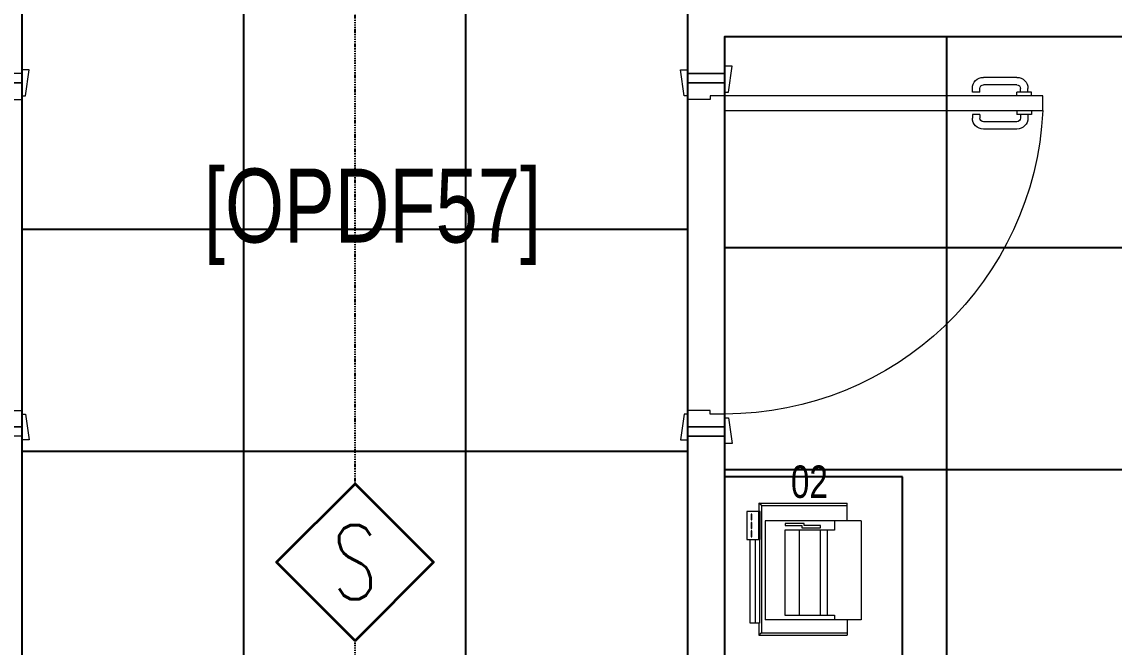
# Model space of a CAD drawing. Extents: x -12260 to 57327, y -29287 to 19916.
# Drawn here: x 23316 to 26268, y 3360 to 5050 of the extents above; entities that cross this region are included whole.
import ezdxf
from ezdxf.enums import TextEntityAlignment as Align

# ---------------------------------------------------------------- set-up
doc = ezdxf.new("R2010")
doc.units = 0
doc.header["$LTSCALE"] = 0.25
doc.linetypes.add('DASHDOT', pattern=[25.4, 12.7, -6.35, 0, -6.35])
for name, color, linetype, lineweight in [('01-First Floor$0$72_EGR_BASE_TEXT', 252, 'Continuous', 5), ('01-First Floor$0$72_EGR_EQP_TAG', 142, 'Continuous', 5), ('01-First Floor$0$LOADING', 253, 'Continuous', 5), ('01-First Floor$0$Walls', 251, 'Continuous', 5), ('01-First Floor$0$Wooden Joinery', 251, 'Continuous', 5), ('E-LITE-CLNG-CNDT', 6, 'DASHDOT', 35), ('F-ALRM-CLNG @ 100', 33, 'Continuous', 35), ('F-ALRM-CLNG-CNDT', 51, 'DASHDOT', 25)]:
    doc.layers.add(name, color=color, linetype=linetype, lineweight=lineweight)
doc.layers.add('01-First Floor$0$FALSE CEILING', color=251, linetype='Continuous')
doc.styles.add('01-First Floor$0$X3G_ENTITY_257CFD', font='swisscl.ttf', dxfattribs={"height": 200})
doc.styles.add('01-First Floor$0$X3G_ENTITY_9F38', font='swisscl.ttf', dxfattribs={"height": 0.2})
doc.styles.add('DC_SIMPLEX', font='SIMPLEX.shx', dxfattribs={"width": 0.7})

# ---------------------------------------------------------------- blocks, each defined once
blk = doc.blocks.new('01-First Floor$0$A$C72370EFE')
at = {"layer": '01-First Floor$0$Wooden Joinery'}
for p, q in [((-0.01, -0.04), (-0.02, -0.04)), ((-0.01, -0.03), (-0.01, -0.07)), ((0, -0.03), (-0.01, -0.03)), ((0.04, -0.03), (0.05, -0.03)), ((0.05, -0.03), (0.05, -0.07)), ((0.05, -0.04), (0.06, -0.04)), ((-0.05, -0.07), (-0.05, -0.16)), ((-0.03, -0.07), (-0.03, -0.16)), ((-0.01, -0.06), (-0.02, -0.06)), ((0, -0.07), (-0.01, -0.07)), ((0.04, -0.07), (0.05, -0.07)), ((0.05, -0.06), (0.06, -0.06)), ((0.07, -0.07), (0.07, -0.16)), ((0.09, -0.07), (0.09, -0.16)), ((-0.01, -0.17), (-0.02, -0.17)), ((-0.01, -0.17), (-0.01, -0.19)), ((0.05, -0.17), (0.06, -0.17)), ((0.05, -0.17), (0.05, -0.19)), ((-0.01, -0.19), (-0.02, -0.19)), ((0.05, -0.19), (0.06, -0.19))]:
    blk.add_line(p, q, dxfattribs=at)
for centre, radius, start, end in [((-0.02, -0.07), 0.03, 90, 180), ((0.06, -0.07), 0.03, 0, 90), ((-0.02, -0.07), 0.01, 90, 180), ((0.06, -0.07), 0.01, 0, 90), ((-0.02, -0.16), 0.03, 180, 270), ((-0.02, -0.16), 0.01, 180, 270), ((0.06, -0.16), 0.01, 270, 0), ((0.06, -0.16), 0.03, 270, 0)]:
    blk.add_arc(centre, radius, start, end, dxfattribs=at)
blk = doc.blocks.new('01-First Floor$0$A$C5DAD61B4')
at = {"layer": '01-First Floor$0$Wooden Joinery'}
for points in [[(80, 959.1), (80, 969.1), (10, 979.1), (10, 959.1)], [(940, 959.1), (940, 969.1), (1010, 979.1), (1010, 959.1)], [(70, 859.1), (70, 849.1), (0, 839.1), (0, 859.1)], [(120, 859.1), (120, 0), (80, 0), (80, 859.1)], [(950, 859.1), (950, 849.1), (1020, 839.1), (1020, 859.1)]]:
    blk.add_lwpolyline(points, close=True, dxfattribs=at)
for points in [[(45, 859.1), (45, 959.1), (20, 959.1), (20, 859.1), (45, 859.1)], [(45, 859.1), (80, 859.1), (80, 899.1), (90, 899.1), (90, 959.1), (45, 959.1), (45, 859.1)], [(975, 859.1), (940, 859.1), (940, 899.1), (930, 899.1), (930, 959.1), (975, 959.1), (975, 859.1)], [(975, 859.1), (975, 959.1), (1000, 959.1), (1000, 859.1), (975, 859.1)]]:
    blk.add_lwpolyline(points, dxfattribs=at)
blk.add_arc((80, 859.1), 860, 272.666, 0, dxfattribs=at)
at = {"layer": '01-First Floor$0$Wooden Joinery', "xscale": 999.9999999998854, "yscale": 999.9999999998854, "zscale": 999.9999999998854, "rotation": 180}
blk.add_blockref('01-First Floor$0$A$C72370EFE', (120, 0), dxfattribs=at)
blk = doc.blocks.new('01-First Floor$0$ITPPLT2C-P')
at = {"color": 0}
for p, q in [((0.0229, 0.0318), (0.2618, 0.0318)), ((0.0304, 0.0256), (0.0229, 0.0318)), ((0.0229, 0), (0.0229, 0.0318)), ((0.2618, -0.0096), (0.2618, 0.0318)), ((0, 0), (0, -0.2262)), ((0.0252, 0), (0, 0)), ((0.0139, 0), (0.0139, -0.2262)), ((0.0252, 0), (0.0139, 0)), ((0.0252, -0.2262), (0.0252, 0)), ((0.0304, -0.3182), (0.0304, 0.0256)), ((0.0304, 0.0256), (0.2618, 0.0256)), ((0.0401, -0.2769), (0.0401, -0.0096)), ((0.3, -0.0096), (0.0401, -0.0096)), ((0.0939, -0.2515), (0.0939, -0.0222)), ((0.0939, -0.0222), (0.2274, -0.0222)), ((0.1321, -0.2515), (0.1321, -0.0222)), ((0.1894, -0.2515), (0.1894, -0.0222)), ((0.2082, -0.2515), (0.2082, -0.0222)), ((0.2274, -0.0222), (0.2274, -0.0096)), ((0.3, -0.2769), (0.3, -0.0096)), ((-0.0091, -0.2262), (0.0267, -0.2262)), ((-0.0091, -0.3023), (-0.0091, -0.2262)), ((-0.0087, -0.2262), (0.0236, -0.2262)), ((-0.0087, -0.3023), (-0.0087, -0.2262)), ((0, -0.2262), (0.0252, -0.2262)), ((0.0023, -0.2495), (0.0023, -0.2334)), ((0.0023, -0.2334), (0.0045, -0.2334)), ((0.0045, -0.2334), (0.0045, -0.2495)), ((0.0139, -0.2262), (0.0252, -0.2262)), ((0.0236, -0.2262), (0.0236, -0.3023)), ((0.0267, -0.2262), (0.0267, -0.3023)), ((0.0045, -0.2495), (0.0023, -0.2495)), ((0.0023, -0.2721), (0.0023, -0.2562)), ((0.0023, -0.2562), (0.0045, -0.2562)), ((0.0045, -0.2562), (0.0045, -0.2721)), ((0.2274, -0.2515), (0.0939, -0.2515)), ((0.0947, -0.2701), (0.0947, -0.2641)), ((0.0947, -0.2641), (0.1395, -0.2641)), ((0.1395, -0.2575), (0.19, -0.2575)), ((0.1395, -0.2641), (0.1395, -0.2575)), ((0.19, -0.2641), (0.1457, -0.2641)), ((0.1457, -0.2641), (0.1457, -0.2701)), ((0.19, -0.2575), (0.19, -0.2641)), ((0.2274, -0.2769), (0.2274, -0.2515)), ((0.0045, -0.2721), (0.0023, -0.2721)), ((0.0023, -0.295), (0.0023, -0.2793)), ((0.0023, -0.2793), (0.0045, -0.2793)), ((0.0045, -0.295), (0.0023, -0.295)), ((0.0045, -0.2793), (0.0045, -0.295)), ((0.3, -0.2769), (0.0401, -0.2769)), ((0.1457, -0.2701), (0.0947, -0.2701)), ((0.2618, -0.2769), (0.2618, -0.3246)), ((0.0267, -0.3023), (-0.0091, -0.3023)), ((0.0236, -0.3023), (-0.0087, -0.3023)), ((0.0229, -0.3246), (0.0229, -0.3023)), ((0.0304, -0.3182), (0.0229, -0.3246)), ((0.0229, -0.3246), (0.2618, -0.3246)), ((0.0304, -0.3182), (0.2618, -0.3182))]:
    blk.add_line(p, q, dxfattribs=at)
blk = doc.blocks.new('01-First Floor')
at = {"layer": '01-First Floor$0$FALSE CEILING', "linetype": 'Continuous'}
for p, q in [((23915.6, -910), (23915.6, 8610)), ((24515.6, -910), (24515.6, 8610)), ((25815.6, 1440), (25815.6, 5010)), ((23315.6, 4490), (25115.6, 4490)), ((25215.6, 4440), (29215.6, 4440)), ((23315.6, 3890), (25115.6, 3890)), ((25215.6, 3840), (29215.6, 3840))]:
    blk.add_line(p, q, dxfattribs=at)
at = {"layer": '01-First Floor$0$FALSE CEILING'}
for p, q in [((25695.6, 3820.4, -0.1), (25215.6, 3820.4, -0.1)), ((25695.6, 1919.5, -0.1), (25695.6, 3820.4, -0.1))]:
    blk.add_line(p, q, dxfattribs=at)
for points in [[(23315.6, -910), (25115.6, -910), (25115.6, 8610), (23315.6, 8610)], [(29215.6, 1440), (25215.6, 1440), (25215.6, 5010), (29215.6, 5010)]]:
    blk.add_lwpolyline(points, close=True, dxfattribs=at)
at = {"layer": '01-First Floor$0$LOADING'}
for p, q in [((25695.6, 3820.4, -0.1), (25215.6, 3820.4, -0.1)), ((25695.6, 1919.5, -0.1), (25695.6, 3820.4, -0.1))]:
    blk.add_line(p, q, dxfattribs=at)
at = {"layer": '01-First Floor$0$Walls'}
for p, q in [((25115.6, 4910), (25115.6, 5210)), ((29215.6, 5010), (25215.6, 5010)), ((25215.6, 4910), (25215.6, 5010)), ((25215.6, 4910), (25115.6, 4910)), ((25115.6, 1240), (25115.6, 3930)), ((25215.6, 3930), (25115.6, 3930)), ((25215.6, 1440), (25215.6, 3930))]:
    blk.add_line(p, q, dxfattribs=at)
at = {"layer": '01-First Floor$0$LOADING', "extrusion": (-7.77425e-06, -2.55393e-17, -1), "xscale": 1000, "yscale": 1000, "zscale": 1000, "rotation": 180}
blk.add_blockref('01-First Floor$0$ITPPLT2C-P', (-25284.1, 3424.5, -0.1), dxfattribs=at)
at = {"layer": '01-First Floor$0$Wooden Joinery', "rotation": 270}
blk.add_blockref('01-First Floor$0$A$C5DAD61B4', (22356.5, 4930), dxfattribs=at)
at = {"layer": '01-First Floor$0$Wooden Joinery', "xscale": -1, "rotation": 90}
blk.add_blockref('01-First Floor$0$A$C5DAD61B4', (26074.6, 4930), dxfattribs=at)
at = {"layer": '01-First Floor$0$72_EGR_BASE_TEXT', "insert": (24263.4, 4653.5, -0.1), "char_height": 200, "attachment_point": 2, "style": '01-First Floor$0$X3G_ENTITY_9F38'}
blk.add_mtext('[OPDF57]', dxfattribs=at)
at = {"layer": '01-First Floor$0$72_EGR_EQP_TAG', "insert": (25444, 3850.9, -0.1), "char_height": 87.47, "attachment_point": 2, "style": '01-First Floor$0$X3G_ENTITY_257CFD'}
blk.add_mtext('02', dxfattribs=at)
blk = doc.blocks.new('A$C5CF53093')
blk.add_lwpolyline([(0, -212.1), (-212.1, 0), (0, 212.1), (212.1, 0)], close=True)
blk = doc.blocks.new('*U63')
at = {"xscale": 0.01, "yscale": 0.01, "zscale": 0.01}
blk.add_blockref('A$C5CF53093', (0.007, -0.007), dxfattribs=at)
at = {"color": 6, "style": 'DC_SIMPLEX', "width": 0.7, "flags": 8}
blk.add_attdef('TYPE', text='', height=2, rotation=360, dxfattribs=at).set_placement((0, 0), align=Align.MIDDLE_CENTER)

msp = doc.modelspace()

# ---------------------------------------------------------------- linework, layer by layer
at = {"layer": 'F-ALRM-CLNG-CNDT'}
for points in [[(24216.3, 3801.4), (24216.3, 6509.3, -0.414214), (24316.3, 6609.3), (27104.1, 6609.3)], [(21528.4, 89.3), (24116.3, 89.3, 0.414214), (24216.3, 189.3), (24216.3, 3377.2)]]:
    msp.add_lwpolyline(points, format="xyb", dxfattribs=at)

# ---------------------------------------------------------------- block references
at = {"layer": 'E-LITE-CLNG-CNDT'}
msp.add_blockref('01-First Floor', (0, 0), dxfattribs=at)
at = {"layer": 'F-ALRM-CLNG @ 100', "xscale": 100, "yscale": 100, "zscale": 100}
msp.add_blockref('*U63', (24215.6, 3590), dxfattribs=at).add_auto_attribs({'TYPE': 'S'})

doc.saveas('drawing.dxf')
